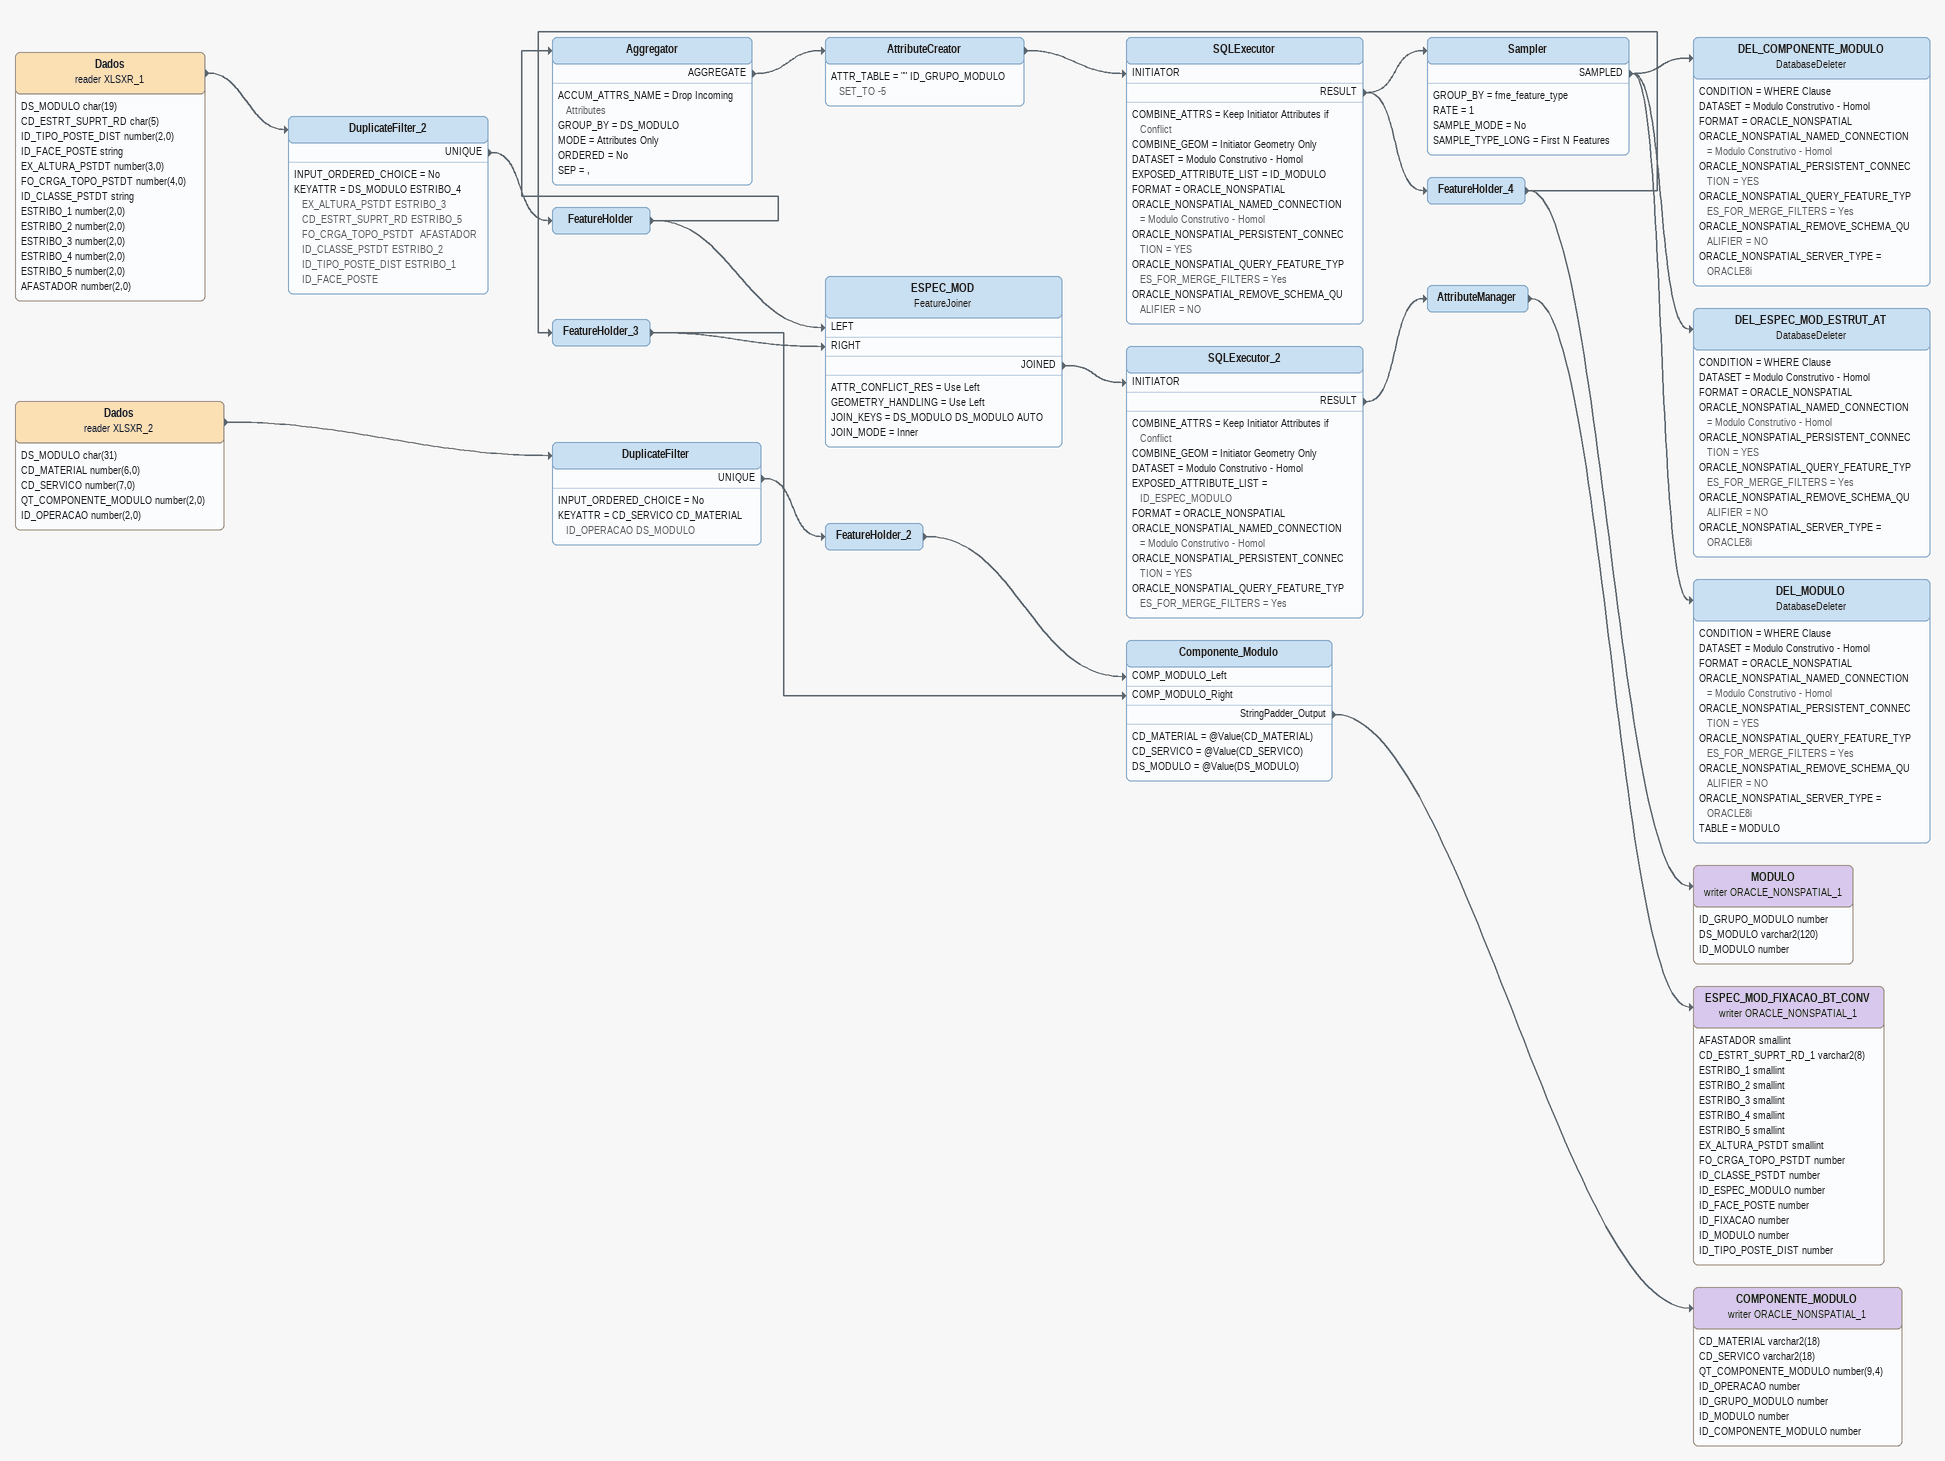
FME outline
Dados (reader XLSXR_1)
    attributes: DS_MODULO char(19), CD_ESTRT_SUPRT_RD char(5), ID_TIPO_POSTE_DIST number(2,0), ID_FACE_POSTE string, EX_ALTURA_PSTDT number(3,0), FO_CRGA_TOPO_PSTDT number(4,0), ID_CLASSE_PSTDT string, ESTRIBO_1 number(2,0), ESTRIBO_2 number(2,0), ESTRIBO_3 number(2,0), ESTRIBO_4 number(2,0), ESTRIBO_5 number(2,0), AFASTADOR number(2,0)
    -> DuplicateFilter_2
DuplicateFilter_2
    INPUT_ORDERED_CHOICE = No
    KEYATTR = DS_MODULO ESTRIBO_4 EX_ALTURA_PSTDT ESTRIBO_3 CD_ESTRT_SUPRT_RD ESTRIBO_5 FO_CRGA_TOPO_PSTDT  AFASTADOR  ID_CLASSE_PSTDT ESTRIBO_2 ID_TIPO_POSTE_DIST ESTRIBO_1 ID_FACE_POSTE
    UNIQUE -> FeatureHolder
FeatureHolder
    -> Aggregator
    -> ESPEC_MOD [LEFT]
Aggregator
    ACCUM_ATTRS_NAME = Drop Incoming Attributes
    GROUP_BY = DS_MODULO
    MODE = Attributes Only
    ORDERED = No
    SEP = ,
    AGGREGATE -> AttributeCreator
AttributeCreator
    ATTR_TABLE = "" ID_GRUPO_MODULO SET_TO -5
    -> SQLExecutor [INITIATOR]
SQLExecutor
    COMBINE_ATTRS = Keep Initiator Attributes if Conflict
    COMBINE_GEOM = Initiator Geometry Only
    DATASET = Modulo Construtivo - Homol
    EXPOSED_ATTRIBUTE_LIST = ID_MODULO
    FORMAT = ORACLE_NONSPATIAL
    ORACLE_NONSPATIAL_NAMED_CONNECTION = Modulo Construtivo - Homol
    ORACLE_NONSPATIAL_PERSISTENT_CONNECTION = YES
    ORACLE_NONSPATIAL_QUERY_FEATURE_TYPES_FOR_MERGE_FILTERS = Yes
    ORACLE_NONSPATIAL_REMOVE_SCHEMA_QUALIFIER = NO
    RESULT -> Sampler
    RESULT -> FeatureHolder_4
Sampler
    GROUP_BY = fme_feature_type
    RATE = 1
    SAMPLE_MODE = No
    SAMPLE_TYPE_LONG = First N Features
    SAMPLED -> DEL_COMPONENTE_MODULO
    SAMPLED -> DEL_ESPEC_MOD_ESTRUT_AT
    SAMPLED -> DEL_MODULO
DEL_COMPONENTE_MODULO: DatabaseDeleter
    CONDITION = WHERE Clause
    DATASET = Modulo Construtivo - Homol
    FORMAT = ORACLE_NONSPATIAL
    ORACLE_NONSPATIAL_NAMED_CONNECTION = Modulo Construtivo - Homol
    ORACLE_NONSPATIAL_PERSISTENT_CONNECTION = YES
    ORACLE_NONSPATIAL_QUERY_FEATURE_TYPES_FOR_MERGE_FILTERS = Yes
    ORACLE_NONSPATIAL_REMOVE_SCHEMA_QUALIFIER = NO
    ORACLE_NONSPATIAL_SERVER_TYPE = ORACLE8i
DEL_ESPEC_MOD_ESTRUT_AT: DatabaseDeleter
    CONDITION = WHERE Clause
    DATASET = Modulo Construtivo - Homol
    FORMAT = ORACLE_NONSPATIAL
    ORACLE_NONSPATIAL_NAMED_CONNECTION = Modulo Construtivo - Homol
    ORACLE_NONSPATIAL_PERSISTENT_CONNECTION = YES
    ORACLE_NONSPATIAL_QUERY_FEATURE_TYPES_FOR_MERGE_FILTERS = Yes
    ORACLE_NONSPATIAL_REMOVE_SCHEMA_QUALIFIER = NO
    ORACLE_NONSPATIAL_SERVER_TYPE = ORACLE8i
DEL_MODULO: DatabaseDeleter
    CONDITION = WHERE Clause
    DATASET = Modulo Construtivo - Homol
    FORMAT = ORACLE_NONSPATIAL
    ORACLE_NONSPATIAL_NAMED_CONNECTION = Modulo Construtivo - Homol
    ORACLE_NONSPATIAL_PERSISTENT_CONNECTION = YES
    ORACLE_NONSPATIAL_QUERY_FEATURE_TYPES_FOR_MERGE_FILTERS = Yes
    ORACLE_NONSPATIAL_REMOVE_SCHEMA_QUALIFIER = NO
    ORACLE_NONSPATIAL_SERVER_TYPE = ORACLE8i
    TABLE = MODULO
FeatureHolder_4
    -> MODULO (writer ORACLE_NONSPATIAL_1)
    -> FeatureHolder_3
MODULO (writer ORACLE_NONSPATIAL_1)
    attributes: ID_GRUPO_MODULO number, DS_MODULO varchar2(120), ID_MODULO number
FeatureHolder_3
    -> Componente_Modulo [COMP_MODULO_Right]
    -> ESPEC_MOD [RIGHT]
ESPEC_MOD: FeatureJoiner
    ATTR_CONFLICT_RES = Use Left
    GEOMETRY_HANDLING = Use Left
    JOIN_KEYS = DS_MODULO DS_MODULO AUTO
    JOIN_MODE = Inner
    JOINED -> SQLExecutor_2 [INITIATOR]
SQLExecutor_2
    COMBINE_ATTRS = Keep Initiator Attributes if Conflict
    COMBINE_GEOM = Initiator Geometry Only
    DATASET = Modulo Construtivo - Homol
    EXPOSED_ATTRIBUTE_LIST = ID_ESPEC_MODULO
    FORMAT = ORACLE_NONSPATIAL
    ORACLE_NONSPATIAL_NAMED_CONNECTION = Modulo Construtivo - Homol
    ORACLE_NONSPATIAL_PERSISTENT_CONNECTION = YES
    ORACLE_NONSPATIAL_QUERY_FEATURE_TYPES_FOR_MERGE_FILTERS = Yes
    RESULT -> AttributeManager
AttributeManager
    -> ESPEC_MOD_FIXACAO_BT_CONV (writer ORACLE_NONSPATIAL_1)
ESPEC_MOD_FIXACAO_BT_CONV (writer ORACLE_NONSPATIAL_1)
    attributes: AFASTADOR smallint, CD_ESTRT_SUPRT_RD_1 varchar2(8), ESTRIBO_1 smallint, ESTRIBO_2 smallint, ESTRIBO_3 smallint, ESTRIBO_4 smallint, ESTRIBO_5 smallint, EX_ALTURA_PSTDT smallint, FO_CRGA_TOPO_PSTDT number, ID_CLASSE_PSTDT number, ID_ESPEC_MODULO number, ID_FACE_POSTE number, ID_FIXACAO number, ID_MODULO number, ID_TIPO_POSTE_DIST number
Dados (reader XLSXR_2)
    attributes: DS_MODULO char(31), CD_MATERIAL number(6,0), CD_SERVICO number(7,0), QT_COMPONENTE_MODULO number(2,0), ID_OPERACAO number(2,0)
    -> DuplicateFilter
DuplicateFilter
    INPUT_ORDERED_CHOICE = No
    KEYATTR = CD_SERVICO CD_MATERIAL ID_OPERACAO DS_MODULO
    UNIQUE -> FeatureHolder_2
FeatureHolder_2
    -> Componente_Modulo [COMP_MODULO_Left]
Componente_Modulo
    CD_MATERIAL = @Value(CD_MATERIAL)
    CD_SERVICO = @Value(CD_SERVICO)
    DS_MODULO = @Value(DS_MODULO)
    StringPadder_Output -> COMPONENTE_MODULO (writer ORACLE_NONSPATIAL_1)
COMPONENTE_MODULO (writer ORACLE_NONSPATIAL_1)
    attributes: CD_MATERIAL varchar2(18), CD_SERVICO varchar2(18), QT_COMPONENTE_MODULO number(9,4), ID_OPERACAO number, ID_GRUPO_MODULO number, ID_MODULO number, ID_COMPONENTE_MODULO number
